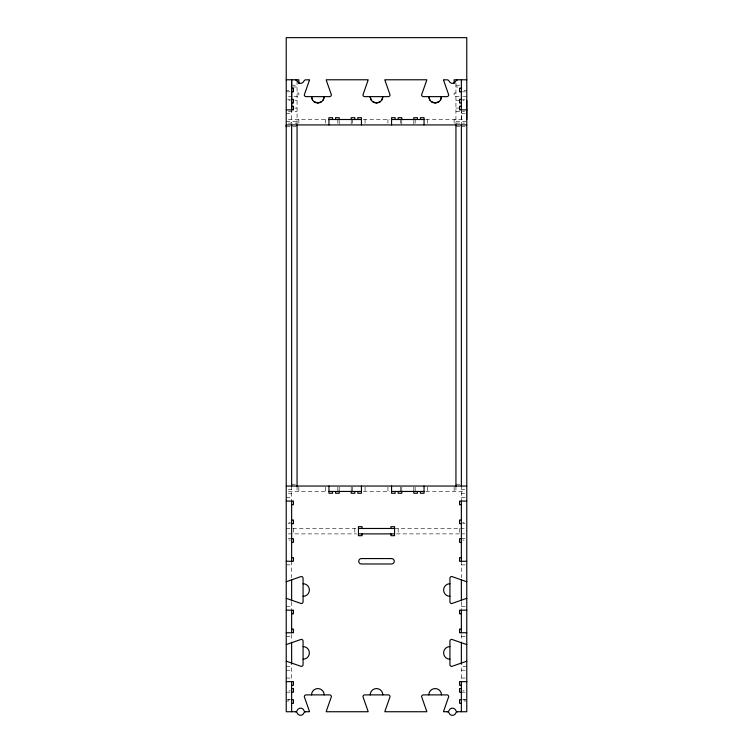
<?xml version="1.0" encoding="UTF-8"?>
<svg xmlns="http://www.w3.org/2000/svg" width="753" height="753" viewBox="0 0 753 753"><rect width="100%" height="100%" fill="white"/><g stroke="black" fill="none" stroke-linecap="round" stroke-linejoin="round"><path stroke-width="0.56" stroke-dasharray="3.77 2.82" d="M461.363 119.501L461.363 111.576M464.074 90.539L466.775 90.464M286.225 701.052L288.926 700.977M291.637 85.202L297.059 85.202M455.942 85.202L460.281 85.202M292.719 87L297.059 87M455.942 87L458.116 87M286.225 91.819L290.347 91.819M462.653 91.819L465.429 91.819M297.059 93.024L298.856 93.024L298.856 96.629L292.719 96.629M455.942 93.024L454.144 93.024L454.144 96.629L462.182 96.629M288.521 96.629L291.966 96.629M463.33 96.629L466.775 96.629M287.571 99.34L290.347 99.34M462.653 99.34L464.752 99.34M294.884 100.243L297.049 100.243M455.942 100.243L460.281 100.243M288.926 100.695L290.281 100.695M462.719 100.695L464.074 100.695M294.884 108.065L297.049 108.065M455.942 108.065L460.281 108.065M288.39 111.679L297.059 111.679M455.942 111.679L464.61 111.679M286.225 113.487L291.637 113.487M461.363 113.487L466.775 113.487M288.39 119.501L327.254 119.501M363.257 119.501L389.743 119.501M425.746 119.501L464.61 119.501M286.225 121.308L297.059 121.308M455.942 121.308L466.775 121.308M288.39 123.116L297.059 123.116M455.942 123.116L464.61 123.116M286.225 126.73L291.637 126.73M292.719 126.73L297.059 126.73M455.942 126.73L460.281 126.73M461.363 126.73L466.775 126.73M291.637 484.235L295.967 484.235M455.942 484.235L460.281 484.235M288.248 489.648L291.637 489.648M461.363 489.648L464.752 489.648M288.39 491.455L327.15 491.455M363.257 491.455L389.743 491.455M425.85 491.455L464.61 491.455M288.39 493.262L291.637 493.262M461.363 493.262L464.61 493.262M286.225 497.479L291.637 497.479M461.363 497.479L466.775 497.479M288.926 522.3L290.281 522.3M462.719 522.3L464.074 522.3M288.023 523.655L290.347 523.655M462.653 523.655L464.978 523.655M286.225 528.474L358.447 528.474M394.553 528.474L466.775 528.474M288.286 533.886L356.64 533.886M396.36 533.886L464.714 533.886M288.023 538.706L291.637 538.706M461.363 538.706L464.978 538.706M288.926 540.061L290.281 540.061M462.719 540.061L464.074 540.061M286.225 564.882L291.637 564.882M461.363 564.882L466.775 564.882M286.225 606.56L291.637 606.56M461.363 606.56L466.775 606.56M286.225 636.351L291.637 636.351M461.363 636.351L466.775 636.351M286.225 666.603L291.637 666.603L291.637 680.74M466.775 666.603L461.363 666.603L461.363 680.74M286.225 670.208L291.637 670.208M461.363 670.208L466.775 670.208M286.225 678.039L291.637 678.039M461.363 678.039L466.775 678.039M288.926 690.821L290.281 690.821M462.719 690.821L464.074 690.821M286.225 692.176L290.347 692.176M461.363 692.176L466.775 692.176M287.571 699.697L290.347 699.697M462.653 699.697L466.775 699.697M287.571 699.923L289.604 699.923M463.396 699.923L465.429 699.923M286.225 90.464L288.926 90.539M464.074 700.977L466.775 701.052M461.363 108.969L461.363 124.923M461.363 485.261L461.363 501.084M461.363 561.277L461.363 577.617M461.363 601.929L461.363 609.271M461.363 634.553L461.363 641.01M459.556 528.474L459.556 533.886M455.942 83.244L455.942 123.84M455.942 486.297L455.942 491.455M454.144 119.501L454.144 123.84M454.144 487.125L454.144 491.455M427.657 119.501L427.657 123.84M427.657 487.125L427.657 491.455M415.167 119.501L415.167 123.84M415.167 487.125L415.167 491.455M413.811 120.518L413.811 124.923M413.811 487.069L413.811 491.455M401.782 120.584L401.782 124.923M401.782 487.069L401.782 491.455M400.427 119.501L400.427 123.84M400.427 487.125L400.427 491.455M398.168 528.474L398.168 533.886M387.936 119.501L387.936 123.84M387.936 487.125L387.936 491.455M365.064 119.501L365.064 123.84M365.064 487.125L365.064 491.455M354.832 528.474L354.832 533.886M352.573 119.501L352.573 123.84M352.573 487.125L352.573 491.455M351.218 120.518L351.218 123.84M351.218 487.069L351.218 491.455M339.189 120.584L339.189 124.923M339.189 487.069L339.189 491.455M337.833 119.501L337.833 123.84M337.833 487.125L337.833 491.455M325.343 119.501L325.343 123.84M325.343 487.125L325.343 491.455M298.856 119.501L298.856 123.84M298.856 487.125L298.856 491.455M297.059 80.938L297.059 124.923M297.059 486.297L297.059 491.455M293.444 528.474L293.444 533.886M291.637 108.969L291.637 123.116M291.637 486.043L291.637 501.084M291.637 561.277L291.637 577.617M291.637 601.929L291.637 609.271M291.637 634.553L291.637 641.01"/><path stroke-width="1.13" d="M286.225 126.73L286.225 37.65L466.775 37.65L466.775 711.736L457.551 711.736A1.807 1.807 0 0 0 456.111 712.47L455.349 713.891A3.614 3.614 0 0 1 449.55 713.891L448.788 712.47A1.807 1.807 0 0 0 447.338 711.736L443.536 711.736A1.807 1.807 0 0 1 443.611 711.218L448.694 696.694A1.807 1.807 0 0 0 446.887 694.887L423.412 694.887A1.807 1.807 0 0 0 421.614 696.694L426.697 711.218A1.807 1.807 0 0 1 426.772 711.736L384.877 711.736A1.807 1.807 0 0 1 384.952 711.218L390.045 696.694A1.807 1.807 0 0 0 388.237 694.887L364.763 694.887A1.807 1.807 0 0 0 362.955 696.694L368.048 711.218A1.807 1.807 0 0 1 368.123 711.736L326.228 711.736A1.807 1.807 0 0 1 326.303 711.218L331.386 696.694A1.807 1.807 0 0 0 329.588 694.887L306.113 694.887A1.807 1.807 0 0 0 304.306 696.694L309.389 711.218A1.807 1.807 0 0 1 309.464 711.736L305.662 711.736A1.807 1.807 0 0 0 303.958 712.94A3.614 3.614 0 0 1 297.143 712.94A1.807 1.807 0 0 0 295.449 711.736L286.225 711.736L286.225 124.923L466.775 124.923M466.775 119.501L466.775 100.243M323.103 100.14L324.166 96.629A6.325 6.325 0 0 1 317.851 102.954L314.133 101.749M381.752 100.14L382.816 96.629A6.325 6.325 0 0 1 376.5 102.954L372.782 101.749M440.411 100.14L441.474 96.629A6.325 6.325 0 0 1 435.149 102.954A6.325 6.325 0 0 1 428.824 96.629L429.897 100.14M321.559 101.749L317.851 102.954A6.325 6.325 0 0 1 311.526 96.629L312.589 100.14M380.218 101.749L376.5 102.954A6.325 6.325 0 0 1 370.175 96.629L371.248 100.14M438.867 101.749L435.149 102.954L431.441 101.749M457.551 79.78L455.857 80.985A3.614 3.614 0 0 1 449.042 80.985L447.875 79.865L443.536 79.78A1.817 1.817 0 0 0 443.611 80.298L448.694 94.831A1.807 1.807 0 0 1 446.887 96.629L423.412 96.629A1.807 1.807 0 0 1 421.605 94.831L426.697 80.298A1.807 1.807 0 0 0 426.772 79.78L384.877 79.78A1.817 1.817 0 0 0 384.952 80.298L390.045 94.831A1.807 1.807 0 0 1 388.237 96.629L364.763 96.629A1.807 1.807 0 0 1 362.955 94.831L368.048 80.298A1.817 1.817 0 0 0 368.123 79.78L326.228 79.78A1.817 1.817 0 0 0 326.303 80.298L331.386 94.831A1.807 1.807 0 0 1 329.588 96.629L306.113 96.629A1.807 1.807 0 0 1 304.306 94.831L309.389 80.298A1.817 1.817 0 0 0 309.464 79.78L305.125 79.865L303.958 80.985A3.614 3.614 0 0 1 297.143 80.985L295.449 79.78M286.225 79.78L298.856 79.78L298.856 83.395M466.775 79.78L454.144 79.78L454.144 83.395M291.637 88.205L293.444 88.205L293.444 91.819L291.383 91.819M461.363 88.205L459.556 88.205L459.556 91.819L461.617 91.819M291.383 99.34L293.444 99.34L293.444 102.954L291.637 102.954M461.617 99.34L459.556 99.34L459.556 102.954L461.363 102.954M291.637 106.267L293.444 106.267L293.444 109.872L286.225 109.872M461.363 106.267L459.556 106.267L459.556 109.872L466.775 109.872M328.43 119.501L361.449 119.501M391.551 119.501L424.57 119.501M286.225 486.043L466.775 486.043M328.948 491.455L361.449 491.455M391.551 491.455L424.052 491.455M286.225 501.084L293.444 501.084L293.444 504.698L291.637 504.698M466.775 501.084L459.556 501.084L459.556 504.698L461.363 504.698M291.637 520.041L293.444 520.041L293.444 523.655L291.383 523.655M461.363 520.041L459.556 520.041L459.556 523.655L461.617 523.655M358.447 528.474L394.553 528.474M358.447 533.886L394.553 533.886M291.383 538.706L293.444 538.706L293.444 542.311L291.637 542.311M461.617 538.706L459.556 538.706L459.556 542.311L461.363 542.311M291.637 557.662L293.444 557.662L293.444 561.277L286.225 561.277M461.363 557.662L459.556 557.662L459.556 561.277L466.775 561.277M286.225 610.175L293.444 610.175L293.444 613.789L291.637 613.789M466.775 610.175L459.556 610.175L459.556 613.789L461.363 613.789M291.637 629.131L293.444 629.131L293.444 632.746L286.225 632.746M461.363 629.131L459.556 629.131L459.556 632.746L466.775 632.746M286.225 681.644L293.444 681.644L293.444 685.258L291.637 685.258M466.775 681.644L459.556 681.644L459.556 685.258L461.363 685.258M291.637 688.571L293.444 688.571L293.444 692.176L291.383 692.176M461.363 688.571L459.556 688.571L459.556 692.176L461.721 692.176M291.279 699.697L293.444 699.697L293.444 703.311L291.637 703.311M461.617 699.697L459.556 699.697L459.556 703.311L461.363 703.311M461.363 79.78L461.363 109.872M461.363 124.923L461.363 486.043M461.363 501.084L461.363 561.277M461.363 579.932L461.363 600.772M461.363 610.175L461.363 632.746M461.363 642.168L461.363 664.268M461.363 681.644L461.363 711.736M455.942 124.923L455.942 486.297M424.052 124.923L424.052 117.694L420.438 117.694L420.438 119.501M424.052 486.043L424.052 493.262L420.438 493.262L420.438 491.455M417.426 119.501L417.426 117.694L413.811 117.694L413.811 119.765M417.426 491.455L417.426 493.262L413.811 493.262L413.811 491.201M401.782 119.765L401.782 117.694L398.168 117.694L398.168 119.501M401.782 491.201L401.782 493.262L398.168 493.262L398.168 491.455M395.156 119.501L395.156 117.694L391.551 117.694L391.551 124.923M395.156 491.455L395.156 493.262L391.551 493.262L391.551 486.043M390.948 528.474L390.948 526.667L394.553 526.667L394.553 535.694L390.948 535.694L390.948 533.886M362.052 528.474L362.052 526.667L358.447 526.667L358.447 535.694L362.052 535.694L362.052 533.886M361.449 124.923L361.449 117.694L357.844 117.694L357.844 119.501M361.449 486.043L361.449 493.262L357.844 493.262L357.844 491.455M354.832 119.501L354.832 117.694L351.218 117.694L351.218 119.765M354.832 491.455L354.832 493.262L351.218 493.262L351.218 491.201M339.189 119.765L339.189 117.694L335.574 117.694L335.574 119.501M339.189 491.201L339.189 493.262L335.574 493.262L335.574 491.455M332.562 119.501L332.562 117.694L328.948 117.694L328.948 124.923M332.562 491.455L332.562 493.262L328.948 493.262L328.948 486.043M297.059 124.923L297.059 486.297M291.637 124.923L291.637 486.043M291.637 501.084L291.637 561.277M291.637 579.932L291.637 600.772M291.637 610.175L291.637 632.746M291.637 642.168L291.637 664.268M291.637 681.644L291.637 711.736M466.775 581.645A1.807 1.807 0 0 1 466.267 581.57L451.734 576.487A1.807 1.807 0 0 0 449.927 578.285L449.927 601.76A1.807 1.807 0 0 0 451.734 603.567L466.267 598.484A1.807 1.807 0 0 1 466.775 598.409M466.775 644.512A1.807 1.807 0 0 1 466.267 644.436L451.734 639.353A1.807 1.807 0 0 0 449.927 641.161L449.927 664.626A1.807 1.807 0 0 0 451.734 666.433L466.267 661.35A1.807 1.807 0 0 1 466.775 661.275M286.225 661.275A1.807 1.807 0 0 1 286.733 661.35L301.266 666.433A1.807 1.807 0 0 0 303.073 664.626L303.073 641.161A1.807 1.807 0 0 0 301.266 639.353L286.733 644.436A1.807 1.807 0 0 1 286.225 644.512M286.225 598.409A1.807 1.807 0 0 1 286.733 598.484L301.266 603.567A1.807 1.807 0 0 0 303.073 601.76L303.073 578.285A1.807 1.807 0 0 0 301.266 576.487L286.733 581.57A1.807 1.807 0 0 1 286.225 581.645M303.073 583.707A6.316 6.316 0 0 1 309.389 590.023A6.316 6.316 0 0 1 303.073 596.348M303.073 646.573A6.316 6.316 0 0 1 309.389 652.889A6.316 6.316 0 0 1 303.073 659.214M449.927 659.214A6.316 6.316 0 0 1 443.611 652.889A6.316 6.316 0 0 1 449.927 646.573M449.927 596.348A6.316 6.316 0 0 1 443.611 590.023A6.316 6.316 0 0 1 449.927 583.707M447.338 711.736A1.807 1.807 0 0 0 449.042 710.531A3.614 3.614 0 0 1 455.857 710.531A1.807 1.807 0 0 0 457.551 711.736M295.449 711.736A1.807 1.807 0 0 0 297.143 710.531A3.614 3.614 0 0 1 303.958 710.531A1.807 1.807 0 0 0 305.662 711.736M428.834 694.887A6.316 6.316 0 0 1 435.149 688.571A6.316 6.316 0 0 1 441.474 694.887M370.184 694.887A6.316 6.316 0 0 1 376.5 688.571A6.316 6.316 0 0 1 382.816 694.887M311.526 694.887A6.316 6.316 0 0 1 317.851 688.571A6.316 6.316 0 0 1 324.166 694.887M291.637 79.78L291.637 109.872L291.637 79.78M391.551 558.566L361.449 558.566A2.711 2.711 0 0 0 358.748 561.277A2.711 2.711 0 0 0 361.449 563.978L391.551 563.978A2.711 2.711 0 0 0 394.252 561.277A2.711 2.711 0 0 0 391.551 558.566"/></g></svg>
